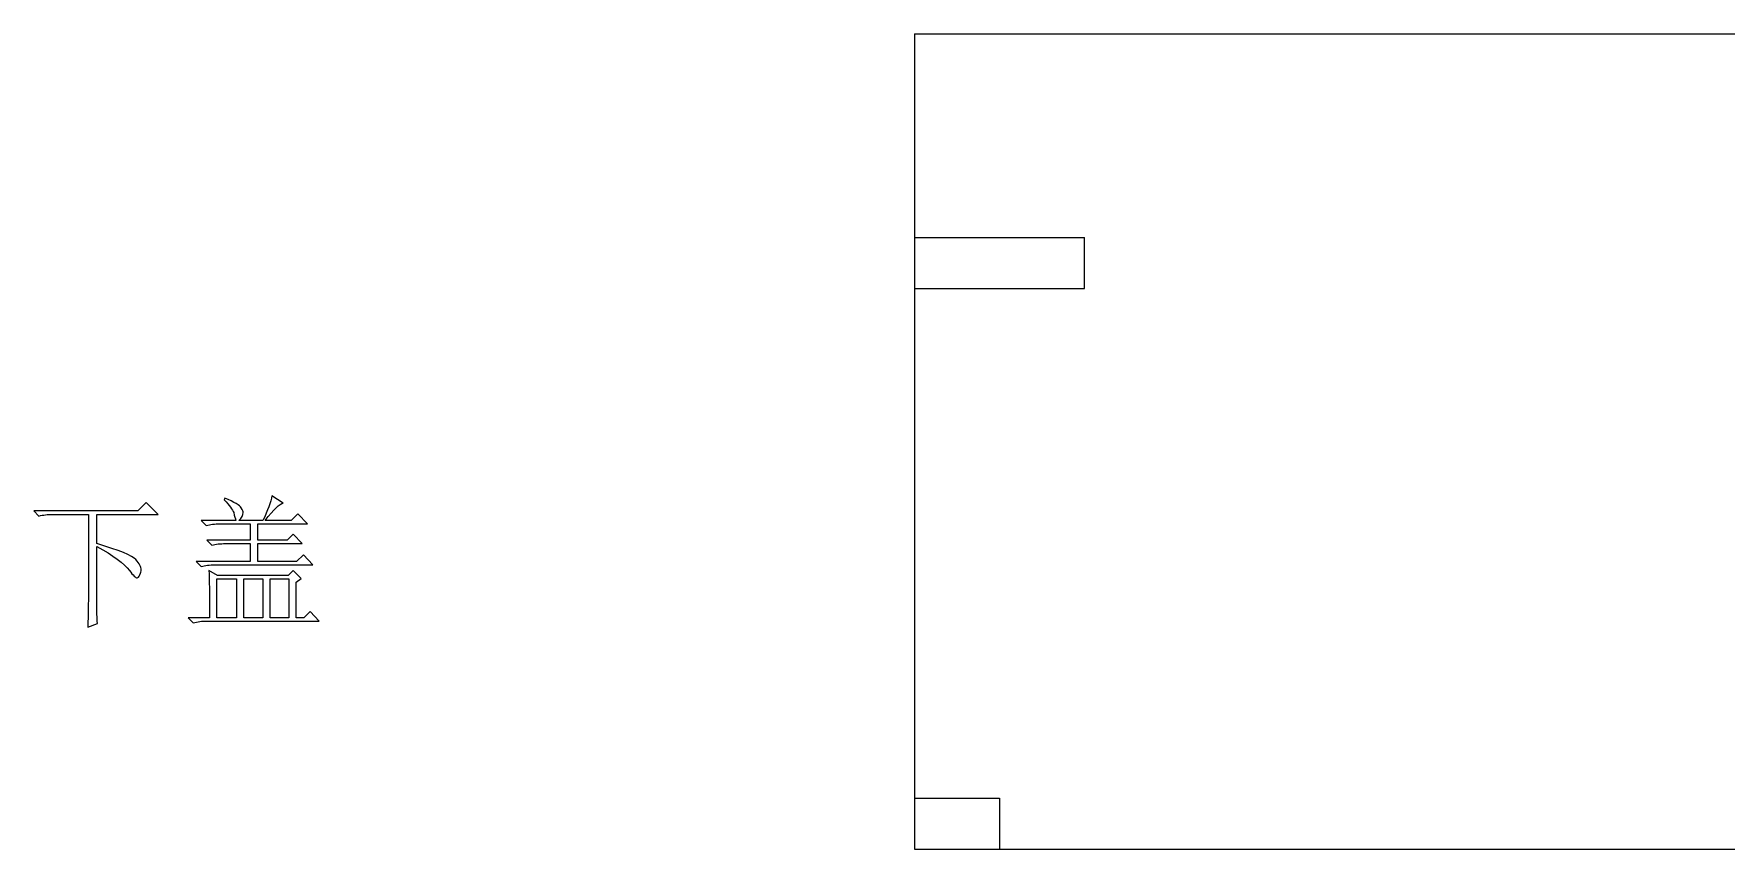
# Model space of a CAD drawing. Header units: millimetres. Extents: x -288 to -52, y -435 to 65.
# Drawn here: x -267.9 to -168.3, y -326 to -278 of the extents above; entities that cross this region are included whole.
import ezdxf

# ---------------------------------------------------------------- set-up
doc = ezdxf.new("R2010")
doc.units = ezdxf.units.MM
doc.header["$MEASUREMENT"] = 0
doc.layers.add('layer 1', color=7, linetype='Continuous')

msp = doc.modelspace()

# ---------------------------------------------------------------- linework, layer by layer
at = {"layer": 'layer 1', "color": 250, "lineweight": 20}
for points in [[(-216.0443, -278.013), (-216.0443, -278.013), (-57.0443, -278.013), (-57.0443, -278.013)], [(-216.0443, -278.013), (-216.0443, -278.013), (-216.0443, -326.0126), (-216.0443, -326.0126)], [(-216.0443, -290.013), (-216.0443, -290.013), (-206.0443, -290.013), (-206.0443, -290.013)], [(-206.0443, -293.013), (-206.0443, -293.013), (-206.0443, -290.013), (-206.0443, -290.013)], [(-216.0443, -293.013), (-216.0443, -293.013), (-206.0443, -293.013), (-206.0443, -293.013)], [(-216.0443, -323.0131), (-216.0443, -323.0131), (-211.0443, -323.0131), (-211.0443, -323.0131)], [(-211.0443, -323.0131), (-211.0443, -323.0131), (-211.0443, -326.0131), (-211.0443, -326.0131)], [(-216.0443, -326.0126), (-216.0443, -326.0126), (-57.0443, -326.0126), (-57.0443, -326.0126)]]:
    msp.add_open_spline(points, degree=3, dxfattribs=at)
at = {"layer": 'layer 1', "color": 250}
for points, knots in [([(-267.8725, -306.104), (-267.8725, -306.104), (-261.7539, -306.104), (-261.7539, -306.104), (-261.7539, -306.104), (-261.7539, -306.104), (-261.2586, -305.6087), (-261.2586, -305.6087), (-261.2586, -305.6087), (-261.2586, -305.6087), (-260.5629, -306.303), (-260.5629, -306.303), (-260.5629, -306.303), (-260.5629, -306.303), (-264.1683, -306.303), (-264.1683, -306.303), (-264.1683, -306.303), (-264.1683, -306.303), (-264.1683, -308.0218), (-264.1683, -308.0218), (-264.1683, -308.0218), (-262.8461, -308.4197), (-262.0799, -308.733), (-261.8696, -308.9644), (-261.8696, -308.9644), (-261.6608, -309.1958), (-261.5564, -309.4004), (-261.5564, -309.5768), (-261.5564, -309.5768), (-261.5564, -309.6431), (-261.5832, -309.7363), (-261.6382, -309.8576), (-261.6382, -309.8576), (-261.6932, -309.979), (-261.7426, -310.0396), (-261.7878, -310.0396), (-261.7878, -310.0396), (-261.8753, -310.0396), (-262.0291, -309.8957), (-262.2506, -309.6093), (-262.2506, -309.6093), (-262.5582, -309.1902), (-263.1989, -308.7174), (-264.1683, -308.1883), (-264.1683, -308.1883), (-264.1683, -308.1883), (-264.1683, -311.5608), (-264.1683, -311.5608), (-264.1683, -311.5608), (-264.1683, -312.0237), (-264.157, -312.4089), (-264.1359, -312.7179), (-264.1359, -312.7179), (-264.1359, -312.7179), (-264.6975, -312.9494), (-264.6975, -312.9494), (-264.6975, -312.9494), (-264.6749, -312.1337), (-264.665, -311.5721), (-264.665, -311.2631), (-264.665, -311.2631), (-264.665, -311.2631), (-264.665, -306.303), (-264.665, -306.303), (-264.665, -306.303), (-264.665, -306.303), (-266.7817, -306.303), (-266.7817, -306.303), (-266.7817, -306.303), (-267.0682, -306.303), (-267.3321, -306.3355), (-267.5748, -306.4018), (-267.5748, -306.4018), (-267.5748, -306.4018), (-267.8725, -306.104), (-267.8725, -306.104)], [0, 0, 0, 0, 0.05, 0.05, 0.05, 0.05, 0.1, 0.1, 0.1, 0.1, 0.15, 0.15, 0.15, 0.15, 0.2, 0.2, 0.2, 0.2, 0.25, 0.25, 0.25, 0.25, 0.3, 0.3, 0.3, 0.3, 0.35, 0.35, 0.35, 0.35, 0.4, 0.4, 0.4, 0.4, 0.45, 0.45, 0.45, 0.45, 0.5, 0.5, 0.5, 0.5, 0.55, 0.55, 0.55, 0.55, 0.6, 0.6, 0.6, 0.6, 0.65, 0.65, 0.65, 0.65, 0.7, 0.7, 0.7, 0.7, 0.75, 0.75, 0.75, 0.75, 0.8, 0.8, 0.8, 0.8, 0.85, 0.85, 0.85, 0.85, 0.9, 0.9, 0.9, 0.9, 1, 1, 1, 1]), ([(-256.6414, -305.3435), (-256.0671, -305.5848), (-255.7425, -305.7781), (-255.6649, -305.9206), (-255.6649, -305.9206), (-255.5887, -306.0631), (-255.5492, -306.1577), (-255.5492, -306.2014), (-255.5492, -306.2014), (-255.5492, -306.3552), (-255.6381, -306.509), (-255.8145, -306.6628), (-255.8145, -306.6628), (-255.8145, -306.6628), (-254.3921, -306.6628), (-254.3921, -306.6628), (-254.3921, -306.6628), (-254.1056, -306.0688), (-253.9292, -305.5848), (-253.8629, -305.2108), (-253.8629, -305.2108), (-253.8629, -305.2108), (-253.2011, -305.6398), (-253.2011, -305.6398), (-253.2011, -305.6398), (-253.4001, -305.6624), (-253.7528, -306.0024), (-254.2594, -306.6628), (-254.2594, -306.6628), (-254.2594, -306.6628), (-252.7383, -306.6628), (-252.7383, -306.6628), (-252.7383, -306.6628), (-252.7383, -306.6628), (-252.3417, -306.2663), (-252.3417, -306.2663), (-252.3417, -306.2663), (-252.3417, -306.2663), (-251.7787, -306.8618), (-251.7787, -306.8618), (-251.7787, -306.8618), (-251.7787, -306.8618), (-254.6898, -306.8618), (-254.6898, -306.8618), (-254.6898, -306.8618), (-254.6898, -306.8618), (-254.6898, -307.8228), (-254.6898, -307.8228), (-254.6898, -307.8228), (-254.6898, -307.8228), (-252.9697, -307.8228), (-252.9697, -307.8228), (-252.9697, -307.8228), (-252.9697, -307.8228), (-252.6056, -307.4601), (-252.6056, -307.4601), (-252.6056, -307.4601), (-252.6056, -307.4601), (-252.0764, -308.0218), (-252.0764, -308.0218), (-252.0764, -308.0218), (-252.0764, -308.0218), (-254.6898, -308.0218), (-254.6898, -308.0218), (-254.6898, -308.0218), (-254.6898, -308.0218), (-254.6898, -309.0759), (-254.6898, -309.0759), (-254.6898, -309.0759), (-254.6898, -309.0759), (-252.4081, -309.0759), (-252.4081, -309.0759), (-252.4081, -309.0759), (-252.4081, -309.0759), (-252.0101, -308.6793), (-252.0101, -308.6793), (-252.0101, -308.6793), (-252.0101, -308.6793), (-251.4485, -309.2748), (-251.4485, -309.2748), (-251.4485, -309.2748), (-251.4485, -309.2748), (-257.2369, -309.2748), (-257.2369, -309.2748), (-257.2369, -309.2748), (-257.5233, -309.2748), (-257.7872, -309.3073), (-258.0299, -309.3736), (-258.0299, -309.3736), (-258.0299, -309.3736), (-258.3277, -309.0759), (-258.3277, -309.0759), (-258.3277, -309.0759), (-258.3277, -309.0759), (-255.1527, -309.0759), (-255.1527, -309.0759), (-255.1527, -309.0759), (-255.1527, -309.0759), (-255.1527, -308.0218), (-255.1527, -308.0218), (-255.1527, -308.0218), (-255.1527, -308.0218), (-256.6075, -308.0218), (-256.6075, -308.0218), (-256.6075, -308.0218), (-256.894, -308.0218), (-257.1593, -308.0542), (-257.402, -308.1205), (-257.402, -308.1205), (-257.402, -308.1205), (-257.6997, -307.8228), (-257.6997, -307.8228), (-257.6997, -307.8228), (-257.6997, -307.8228), (-255.1527, -307.8228), (-255.1527, -307.8228), (-255.1527, -307.8228), (-255.1527, -307.8228), (-255.1527, -306.8618), (-255.1527, -306.8618), (-255.1527, -306.8618), (-255.1527, -306.8618), (-256.9391, -306.8618), (-256.9391, -306.8618), (-256.9391, -306.8618), (-257.2256, -306.8618), (-257.4895, -306.8943), (-257.7322, -306.9606), (-257.7322, -306.9606), (-257.7322, -306.9606), (-258.0299, -306.6628), (-258.0299, -306.6628), (-258.0299, -306.6628), (-258.0299, -306.6628), (-255.9796, -306.6628), (-255.9796, -306.6628), (-255.9796, -306.6628), (-256.0233, -306.5528), (-256.0671, -306.399), (-256.1122, -306.2014), (-256.1122, -306.2014), (-256.1786, -306.025), (-256.3648, -305.7724), (-256.6739, -305.4422), (-256.6739, -305.4422), (-256.6739, -305.4422), (-256.6414, -305.3435), (-256.6414, -305.3435)], [0, 0, 0, 0, 0.0263158, 0.0263158, 0.0263158, 0.0263158, 0.0526316, 0.0526316, 0.0526316, 0.0526316, 0.0789474, 0.0789474, 0.0789474, 0.0789474, 0.1052632, 0.1052632, 0.1052632, 0.1052632, 0.1315789, 0.1315789, 0.1315789, 0.1315789, 0.1578947, 0.1578947, 0.1578947, 0.1578947, 0.1842105, 0.1842105, 0.1842105, 0.1842105, 0.2105263, 0.2105263, 0.2105263, 0.2105263, 0.2368421, 0.2368421, 0.2368421, 0.2368421, 0.2631579, 0.2631579, 0.2631579, 0.2631579, 0.2894737, 0.2894737, 0.2894737, 0.2894737, 0.3157895, 0.3157895, 0.3157895, 0.3157895, 0.3421053, 0.3421053, 0.3421053, 0.3421053, 0.3684211, 0.3684211, 0.3684211, 0.3684211, 0.3947368, 0.3947368, 0.3947368, 0.3947368, 0.4210526, 0.4210526, 0.4210526, 0.4210526, 0.4473684, 0.4473684, 0.4473684, 0.4473684, 0.4736842, 0.4736842, 0.4736842, 0.4736842, 0.5, 0.5, 0.5, 0.5, 0.5263158, 0.5263158, 0.5263158, 0.5263158, 0.5526316, 0.5526316, 0.5526316, 0.5526316, 0.5789474, 0.5789474, 0.5789474, 0.5789474, 0.6052632, 0.6052632, 0.6052632, 0.6052632, 0.6315789, 0.6315789, 0.6315789, 0.6315789, 0.6578947, 0.6578947, 0.6578947, 0.6578947, 0.6842105, 0.6842105, 0.6842105, 0.6842105, 0.7105263, 0.7105263, 0.7105263, 0.7105263, 0.7368421, 0.7368421, 0.7368421, 0.7368421, 0.7631579, 0.7631579, 0.7631579, 0.7631579, 0.7894737, 0.7894737, 0.7894737, 0.7894737, 0.8157895, 0.8157895, 0.8157895, 0.8157895, 0.8421053, 0.8421053, 0.8421053, 0.8421053, 0.8684211, 0.8684211, 0.8684211, 0.8684211, 0.8947368, 0.8947368, 0.8947368, 0.8947368, 0.9210526, 0.9210526, 0.9210526, 0.9210526, 0.9473684, 0.9473684, 0.9473684, 0.9473684, 1, 1, 1, 1]), ([(-257.5346, -312.3863), (-257.5346, -310.9978), (-257.5445, -310.0721), (-257.5671, -309.6078), (-257.5671, -309.6078), (-257.5671, -309.6078), (-257.0704, -309.9056), (-257.0704, -309.9056), (-257.0704, -309.9056), (-257.0704, -309.9056), (-252.9034, -309.9056), (-252.9034, -309.9056), (-252.9034, -309.9056), (-252.9034, -309.9056), (-252.6056, -309.6078), (-252.6056, -309.6078), (-252.6056, -309.6078), (-252.6056, -309.6078), (-252.1428, -310.0721), (-252.1428, -310.0721), (-252.1428, -310.0721), (-252.1428, -310.0721), (-252.4405, -310.3035), (-252.4405, -310.3035), (-252.4405, -310.3035), (-252.4405, -310.3035), (-252.4405, -312.3863), (-252.4405, -312.3863), (-252.4405, -312.3863), (-252.4405, -312.3863), (-251.9777, -312.3863), (-251.9777, -312.3863), (-251.9777, -312.3863), (-251.9777, -312.3863), (-251.6136, -312.0237), (-251.6136, -312.0237), (-251.6136, -312.0237), (-251.6136, -312.0237), (-251.0844, -312.5853), (-251.0844, -312.5853), (-251.0844, -312.5853), (-251.0844, -312.5853), (-257.6997, -312.5853), (-257.6997, -312.5853), (-257.6997, -312.5853), (-257.9862, -312.5853), (-258.2501, -312.6178), (-258.4928, -312.6841), (-258.4928, -312.6841), (-258.4928, -312.6841), (-258.7905, -312.3863), (-258.7905, -312.3863), (-258.7905, -312.3863), (-258.7905, -312.3863), (-257.5346, -312.3863), (-257.5346, -312.3863)], [0, 0, 0, 0, 0.0666667, 0.0666667, 0.0666667, 0.0666667, 0.1333333, 0.1333333, 0.1333333, 0.1333333, 0.2, 0.2, 0.2, 0.2, 0.2666667, 0.2666667, 0.2666667, 0.2666667, 0.3333333, 0.3333333, 0.3333333, 0.3333333, 0.4, 0.4, 0.4, 0.4, 0.4666667, 0.4666667, 0.4666667, 0.4666667, 0.5333333, 0.5333333, 0.5333333, 0.5333333, 0.6, 0.6, 0.6, 0.6, 0.6666667, 0.6666667, 0.6666667, 0.6666667, 0.7333333, 0.7333333, 0.7333333, 0.7333333, 0.8, 0.8, 0.8, 0.8, 0.8666667, 0.8666667, 0.8666667, 0.8666667, 1, 1, 1, 1]), ([(-257.1042, -310.1046), (-257.1042, -310.1046), (-257.1042, -312.3863), (-257.1042, -312.3863), (-257.1042, -312.3863), (-257.1042, -312.3863), (-255.9471, -312.3863), (-255.9471, -312.3863), (-255.9471, -312.3863), (-255.9471, -312.3863), (-255.9471, -310.1046), (-255.9471, -310.1046), (-255.9471, -310.1046), (-255.9471, -310.1046), (-257.1042, -310.1046), (-257.1042, -310.1046)], [0, 0, 0, 0, 0.2, 0.2, 0.2, 0.2, 0.4, 0.4, 0.4, 0.4, 0.6, 0.6, 0.6, 0.6, 1, 1, 1, 1]), ([(-255.5167, -310.1046), (-255.5167, -310.1046), (-255.5167, -312.3863), (-255.5167, -312.3863), (-255.5167, -312.3863), (-255.5167, -312.3863), (-254.3921, -312.3863), (-254.3921, -312.3863), (-254.3921, -312.3863), (-254.3921, -312.3863), (-254.3921, -310.1046), (-254.3921, -310.1046), (-254.3921, -310.1046), (-254.3921, -310.1046), (-255.5167, -310.1046), (-255.5167, -310.1046)], [0, 0, 0, 0, 0.2, 0.2, 0.2, 0.2, 0.4, 0.4, 0.4, 0.4, 0.6, 0.6, 0.6, 0.6, 1, 1, 1, 1]), ([(-253.9617, -310.1046), (-253.9617, -310.1046), (-253.9617, -312.3863), (-253.9617, -312.3863), (-253.9617, -312.3863), (-253.9617, -312.3863), (-252.8709, -312.3863), (-252.8709, -312.3863), (-252.8709, -312.3863), (-252.8709, -312.3863), (-252.8709, -310.1046), (-252.8709, -310.1046), (-252.8709, -310.1046), (-252.8709, -310.1046), (-253.9617, -310.1046), (-253.9617, -310.1046)], [0, 0, 0, 0, 0.2, 0.2, 0.2, 0.2, 0.4, 0.4, 0.4, 0.4, 0.6, 0.6, 0.6, 0.6, 1, 1, 1, 1])]:
    msp.add_open_spline(points, degree=3, knots=knots, dxfattribs=at)

doc.saveas('drawing.dxf')
